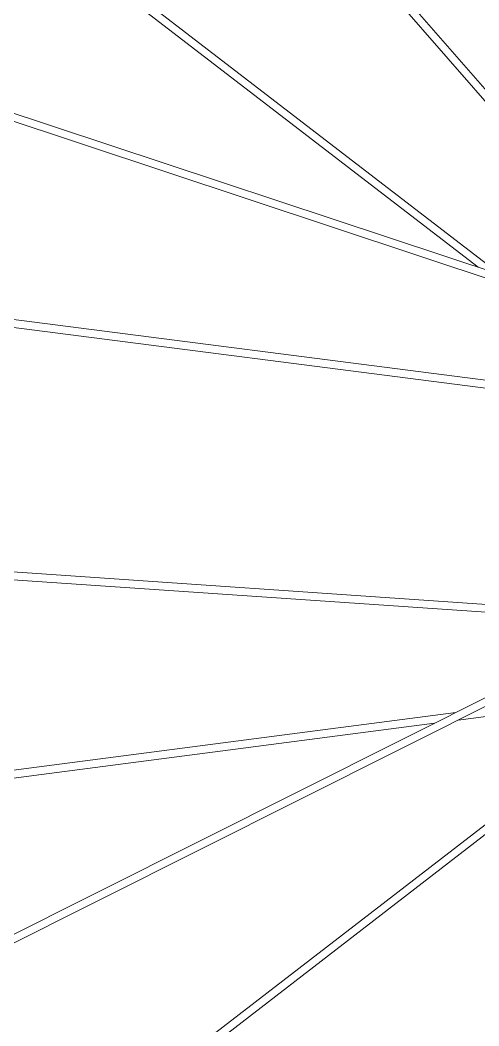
# Model space of a CAD drawing. Header units: millimetres. Extents: x -676 to 3203, y 230 to 2977.
# Drawn here: x -546 to -456.8, y 2207.8 to 2403.7 of the extents above; entities that cross this region are included whole.
import ezdxf

# ---------------------------------------------------------------- set-up
doc = ezdxf.new("R2010")
doc.units = ezdxf.units.MM
doc.layers.add('ZANO_R', color=7, linetype='Continuous', lineweight=0)

msp = doc.modelspace()

# ---------------------------------------------------------------- linework, layer by layer
at = {"layer": 'ZANO_R', "color": 253}
for p, q in [((-522.64, 2464.9), (-415.39, 2341.83)), ((-412.55, 2340.88), (-521.49, 2465.9)), ((-551.97, 2428.74), (-456.87, 2355.59)), ((-452.47, 2354.13), (-551.04, 2429.95)), ((-570.81, 2391.78), (-402.8, 2336.04)), ((-402.32, 2337.49), (-570.33, 2393.22)), ((-584.52, 2348.65), (-408.12, 2325.93)), ((-407.92, 2327.45), (-584.32, 2350.16)), ((-589.2, 2297.59), (-426.33, 2286.4)), ((-423.66, 2287.75), (-589.09, 2299.11)), ((-414.02, 2292.58), (-572.23, 2213.19)), ((-571.55, 2211.83), (-413.34, 2291.22)), ((-410.88, 2281.51), (-551.68, 2172.84)), ((-550.74, 2171.64), (-409.95, 2280.31)), ((-460.8, 2267.41), (-422.73, 2272.37)), ((-461.25, 2268.88), (-584.56, 2252.79)), ((-584.36, 2251.28), (-465.39, 2266.81))]:
    msp.add_line(p, q, dxfattribs=at)
for radius, start, end in [(322.1, 94.0878, 13.6657), (285.75, 19.8219, 180), (285.75, 180, 13.5897)]:
    msp.add_arc((-353.96, 2300.91), radius, start, end, dxfattribs=at)

doc.saveas('drawing.dxf')
